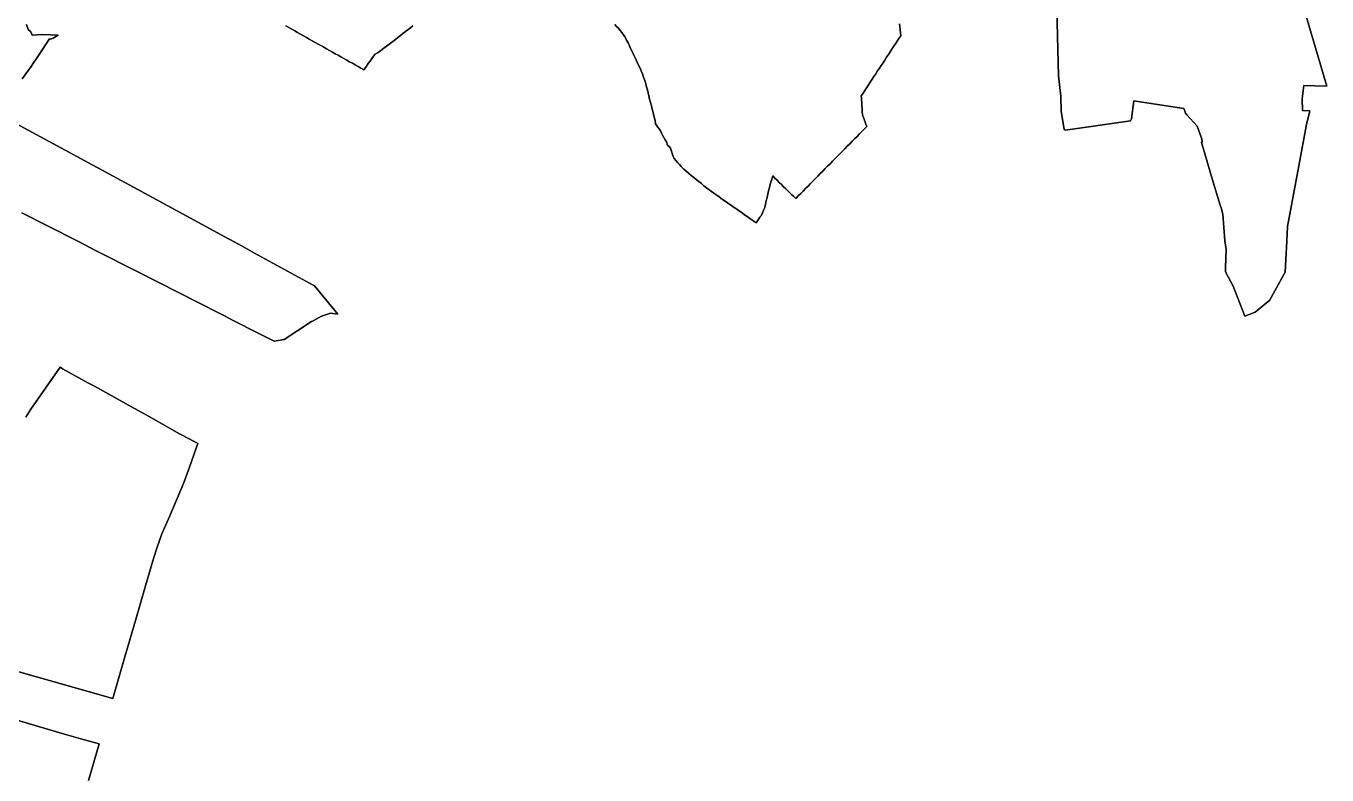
# Model space of a CAD drawing. Header units: inches. Extents: x 130170 to 284068, y 377793 to 804530.
# Drawn here: x 194212 to 197894, y 719786 to 721908 of the extents above; entities that cross this region are included whole.
import ezdxf

# ---------------------------------------------------------------- set-up
doc = ezdxf.new("R2010")
doc.units = ezdxf.units.IN
doc.header["$MEASUREMENT"] = 0
doc.layers.add('muni_il', color=7, linetype='Continuous')

msp = doc.modelspace()

# ---------------------------------------------------------------- linework, layer by layer
at = {"layer": 'muni_il'}
for points in [[(197831, 721949.1), (197849.4, 721887.4), (197894, 721737.8), (197828.2, 721739.8), (197823.9, 721702.1), (197824.6, 721668.4), (197845.3, 721667.4), (197836, 721628.9), (197814.1, 721512.2), (197782, 721340.4), (197779.3, 721279.6), (197778.6, 721264.3), (197775.7, 721210.8), (197731.4, 721130.6), (197727.8, 721127.6), (197690.9, 721097.6), (197661.9, 721086.1), (197628.4, 721171.5), (197606.4, 721211.3), (197606.9, 721223.6), (197608.6, 721275), (197604.7, 721299.9), (197599, 721374.8), (197594.2, 721392.9), (197591.7, 721400.8), (197568.8, 721474.9), (197542.4, 721565.4), (197538.9, 721577.7), (197540.8, 721581.2), (197539.8, 721587.8), (197532.2, 721609.4), (197526.8, 721624.4), (197497.1, 721656.6), (197493.1, 721660.9), (197491.3, 721666.6), (197489, 721674.2), (197353, 721695.6), (197346.9, 721696.4), (197346.9, 721696.4), (197340.7, 721644.7), (197337.7, 721639.8), (197154.3, 721613.2), (197150.5, 721615.2), (197141.3, 721666.9), (197140.6, 721709.8), (197133.7, 721766.9), (197128.8, 721993.2)], [(197128.8, 721993.2), (197133.7, 721766.9), (197140.6, 721709.8), (197141.3, 721666.9), (197150.5, 721615.2), (197154.3, 721613.2), (197337.7, 721639.8), (197340.7, 721644.7), (197346.9, 721696.4), (197346.9, 721696.4), (197353, 721695.6), (197489, 721674.2), (197491.3, 721666.6), (197493.1, 721660.9), (197497.1, 721656.6), (197526.8, 721624.4), (197532.2, 721609.4), (197539.8, 721587.8), (197540.8, 721581.2), (197538.9, 721577.7), (197542.4, 721565.4), (197568.8, 721474.9), (197591.7, 721400.8), (197594.2, 721392.9), (197599, 721374.8), (197604.7, 721299.9), (197608.6, 721275), (197606.9, 721223.6), (197606.4, 721211.3), (197628.4, 721171.5), (197661.9, 721086.1), (197690.9, 721097.6), (197727.8, 721127.6), (197731.4, 721130.6), (197775.7, 721210.8), (197778.6, 721264.3), (197779.3, 721279.6), (197782, 721340.4), (197814.1, 721512.2), (197836, 721628.9), (197845.3, 721667.4), (197824.6, 721668.4), (197823.9, 721702.1), (197828.2, 721739.8), (197894, 721737.8), (197849.4, 721887.4), (197831, 721949.1)], [(194213.3, 721912.2), (194217.8, 721898.6), (194225, 721891.4), (194228.9, 721882.4), (194258, 721884), (194303, 721882.6), (194288.8, 721873.9), (194280.6, 721871.2), (194277.6, 721871.4), (194245.3, 721822.2), (194230.8, 721800.7), (194225.8, 721793.5), (194201.1, 721758.2)], [(194201.1, 721758.2), (194225.8, 721793.5), (194230.8, 721800.7), (194245.3, 721822.2), (194277.6, 721871.4), (194280.6, 721871.2), (194288.8, 721873.9), (194303, 721882.6), (194258, 721884), (194228.9, 721882.4), (194225, 721891.4), (194217.8, 721898.6), (194213.3, 721912.2)], [(195306.8, 721908.6), (195299.7, 721903.1), (195292.6, 721897.6), (195285.6, 721892.2), (195278.5, 721886.7), (195271.4, 721881.2), (195264.2, 721875.6), (195257, 721870.1), (195249.8, 721864.5), (195242.6, 721858.9), (195235.4, 721853.4), (195228.2, 721847.8), (195221, 721842.2), (195213.8, 721836.7), (195206.6, 721832.6), (195199.4, 721828.6), (195195, 721822.4), (195190.5, 721816.2), (195185.4, 721808.8), (195180.4, 721801.5), (195175.3, 721794.1), (195171.5, 721788.9), (195167.8, 721783.8), (195167.8, 721783.8), (195159.7, 721788.4), (195151.6, 721793.1), (195143.6, 721797.7), (195135.5, 721802.4), (195127.4, 721806.9), (195119.3, 721811.5), (195111.2, 721816.1), (195103.1, 721820.6), (195094.9, 721825.2), (195086.8, 721829.7), (195078.7, 721834.3), (195070.6, 721838.8), (195062.5, 721843.4), (195054.4, 721848), (195046.3, 721852.5), (195038.2, 721857.1), (195029.9, 721861.7), (195021.7, 721866.4), (195013.4, 721871), (195005.2, 721875.6), (194996.9, 721880.3), (194988.6, 721884.9), (194980.4, 721889.6), (194972.1, 721894.2), (194963.9, 721898.9), (194955.7, 721903.6), (194947.4, 721908.3)], [(194947.4, 721908.3), (194955.7, 721903.6), (194963.9, 721898.9), (194972.1, 721894.2), (194980.4, 721889.6), (194988.6, 721884.9), (194996.9, 721880.3), (195005.2, 721875.6), (195013.4, 721871), (195021.7, 721866.4), (195029.9, 721861.7), (195038.2, 721857.1), (195046.3, 721852.5), (195054.4, 721848), (195062.5, 721843.4), (195070.6, 721838.8), (195078.7, 721834.3), (195086.8, 721829.7), (195094.9, 721825.2), (195103.1, 721820.6), (195111.2, 721816.1), (195119.3, 721811.5), (195127.4, 721806.9), (195135.5, 721802.4), (195143.6, 721797.7), (195151.6, 721793.1), (195159.7, 721788.4), (195167.8, 721783.8), (195167.8, 721783.8), (195171.5, 721788.9), (195175.3, 721794.1), (195180.4, 721801.5), (195185.4, 721808.8), (195190.5, 721816.2), (195195, 721822.4), (195199.4, 721828.6), (195206.6, 721832.6), (195213.8, 721836.7), (195221, 721842.2), (195228.2, 721847.8), (195235.4, 721853.4), (195242.6, 721858.9), (195249.8, 721864.5), (195257, 721870.1), (195264.2, 721875.6), (195271.4, 721881.2), (195278.5, 721886.7), (195285.6, 721892.2), (195292.6, 721897.6), (195299.7, 721903.1), (195306.8, 721908.6)], [(196684.4, 721914.3), (196685.2, 721905.9), (196686, 721897.5), (196686.7, 721889), (196687.5, 721880.6), (196682.5, 721873), (196677.5, 721865.3), (196672.5, 721857.7), (196667.4, 721850), (196662.4, 721842.4), (196657.4, 721834.7), (196652.4, 721827.1), (196647.4, 721819.4), (196642.3, 721811.8), (196637.3, 721804.1), (196632.2, 721796.3), (196627, 721788.5), (196621.9, 721780.7), (196616.8, 721772.8), (196611.6, 721765), (196606.5, 721757.2), (196601.4, 721749.3), (196596.2, 721741.5), (196591.1, 721733.7), (196585.9, 721725.8), (196580.8, 721718), (196575.7, 721710.2), (196576, 721704.8), (196576.3, 721699.4), (196576.9, 721690.9), (196577.4, 721682.4), (196577.9, 721673.9), (196578.5, 721665.4), (196579, 721656.9), (196581.9, 721649), (196584.7, 721641), (196587.5, 721633.1), (196590.4, 721625.1), (196591.6, 721623.7), (196584.7, 721616.7), (196577.7, 721609.6), (196570.8, 721602.6), (196563.9, 721595.5), (196556.9, 721588.5), (196550, 721581.5), (196543, 721574.4), (196536.1, 721567.4), (196529.2, 721560.4), (196522.2, 721553.3), (196515.3, 721546.3), (196508.3, 721539.2), (196501.4, 721532.2), (196494.5, 721525.2), (196487.5, 721518.1), (196480.6, 721511.1), (196473.7, 721504.1), (196466.7, 721497), (196459.8, 721490), (196452.8, 721483), (196445.9, 721475.9), (196439, 721468.9), (196432, 721461.8), (196425.1, 721454.8), (196418.1, 721447.8), (196411.2, 721440.7), (196404.3, 721433.7), (196397.3, 721426.7), (196390.4, 721419.6), (196384.9, 721424.9), (196379.5, 721430.1), (196374, 721435.3), (196368.5, 721440.5), (196362.3, 721446.7), (196356.1, 721452.8), (196349.9, 721459), (196343.6, 721465.1), (196337.4, 721471.2), (196331.2, 721477.4), (196325, 721483.5), (196323.4, 721477.5), (196320.8, 721468.9), (196318.2, 721460.4), (196315.9, 721450.7), (196313.5, 721441.1), (196311.2, 721431.4), (196309, 721422.1), (196306.9, 721412.7), (196304.8, 721403.4), (196302.7, 721394), (196299.3, 721386.2), (196295.8, 721378.4), (196292.3, 721370.6), (196288.9, 721366.2), (196285.5, 721361.9), (196281.7, 721356.4), (196277.9, 721350.9), (196272.1, 721355), (196266.2, 721359.1), (196260.4, 721363.2), (196253, 721368.3), (196245.7, 721373.4), (196238.4, 721378.6), (196231, 721383.7), (196223.6, 721388.9), (196216.1, 721394.1), (196208.6, 721399.3), (196201.1, 721404.6), (196193.6, 721409.8), (196186.2, 721415), (196179.3, 721419.8), (196172.4, 721424.7), (196165.5, 721429.5), (196158.6, 721434.4), (196151.7, 721439.2), (196144.9, 721444.1), (196137.7, 721449.9), (196130.5, 721455.8), (196123.3, 721461.6), (196116.1, 721467.5), (196108.9, 721473.4), (196101.8, 721479.2), (196094.7, 721484.9), (196087.6, 721490.7), (196080.5, 721496.5), (196073.4, 721502.3), (196069.6, 721506.2), (196065.8, 721510.2), (196060.8, 721515.9), (196055.8, 721521.5), (196050.8, 721527.2), (196045.9, 721532.9), (196043.5, 721538.3), (196041.2, 721543.7), (196038.4, 721553.1), (196035.5, 721562.4), (196031.6, 721566.7), (196027.6, 721571), (196024.7, 721579.6), (196020.7, 721585.9), (196016.7, 721592.3), (196012.7, 721598.6), (196009.9, 721604.9), (196007.1, 721611.2), (196003.3, 721616.4), (195999, 721622.8), (195995.6, 721628), (195992.3, 721633.3), (195993.6, 721634.9), (195991.2, 721644.3), (195988.8, 721653.7), (195986.4, 721663), (195984, 721672.4), (195981.6, 721681.8), (195979.2, 721691.2), (195976.8, 721700.6), (195974.4, 721710), (195972.3, 721718.5), (195970.3, 721727.1), (195968.2, 721735.7), (195966.1, 721744.2), (195962.8, 721753.6), (195959.6, 721762.9), (195956.3, 721772.2), (195953.1, 721781.5), (195948.9, 721790.2), (195944.7, 721799), (195940.6, 721807.8), (195936.4, 721816.5), (195932.2, 721825.3), (195928.1, 721834), (195923.9, 721842.8), (195919.7, 721851.6), (195915.5, 721860.3), (195911.4, 721868.2), (195907.3, 721876.1), (195902.9, 721882.8), (195898.5, 721889.5), (195893.7, 721895.6), (195888.8, 721901.7), (195883.4, 721906.9), (195878, 721912.1)], [(195878, 721912.1), (195883.4, 721906.9), (195888.8, 721901.7), (195893.7, 721895.6), (195898.5, 721889.5), (195902.9, 721882.8), (195907.3, 721876.1), (195911.4, 721868.2), (195915.5, 721860.3), (195919.7, 721851.6), (195923.9, 721842.8), (195928.1, 721834), (195932.2, 721825.3), (195936.4, 721816.5), (195940.6, 721807.8), (195944.7, 721799), (195948.9, 721790.2), (195953.1, 721781.5), (195956.3, 721772.2), (195959.6, 721762.9), (195962.8, 721753.6), (195966.1, 721744.2), (195968.2, 721735.7), (195970.3, 721727.1), (195972.3, 721718.5), (195974.4, 721710), (195976.8, 721700.6), (195979.2, 721691.2), (195981.6, 721681.8), (195984, 721672.4), (195986.4, 721663), (195988.8, 721653.7), (195991.2, 721644.3), (195993.6, 721634.9), (195992.3, 721633.3), (195995.6, 721628), (195999, 721622.8), (196003.3, 721616.4), (196007.1, 721611.2), (196009.9, 721604.9), (196012.7, 721598.6), (196016.7, 721592.3), (196020.7, 721585.9), (196024.7, 721579.6), (196027.6, 721571), (196031.6, 721566.7), (196035.5, 721562.4), (196038.4, 721553.1), (196041.2, 721543.7), (196043.5, 721538.3), (196045.9, 721532.9), (196050.8, 721527.2), (196055.8, 721521.5), (196060.8, 721515.9), (196065.8, 721510.2), (196069.6, 721506.2), (196073.4, 721502.3), (196080.5, 721496.5), (196087.6, 721490.7), (196094.7, 721484.9), (196101.8, 721479.2), (196108.9, 721473.4), (196116.1, 721467.5), (196123.3, 721461.6), (196130.5, 721455.8), (196137.7, 721449.9), (196144.9, 721444.1), (196151.7, 721439.2), (196158.6, 721434.4), (196165.5, 721429.5), (196172.4, 721424.7), (196179.3, 721419.8), (196186.2, 721415), (196193.6, 721409.8), (196201.1, 721404.6), (196208.6, 721399.3), (196216.1, 721394.1), (196223.6, 721388.9), (196231, 721383.7), (196238.4, 721378.6), (196245.7, 721373.4), (196253, 721368.3), (196260.4, 721363.2), (196266.2, 721359.1), (196272.1, 721355), (196277.9, 721350.9), (196281.7, 721356.4), (196285.5, 721361.9), (196288.9, 721366.2), (196292.3, 721370.6), (196295.8, 721378.4), (196299.3, 721386.2), (196302.7, 721394), (196304.8, 721403.4), (196306.9, 721412.7), (196309, 721422.1), (196311.2, 721431.4), (196313.5, 721441.1), (196315.9, 721450.7), (196318.2, 721460.4), (196320.8, 721468.9), (196323.4, 721477.5), (196325, 721483.5), (196331.2, 721477.4), (196337.4, 721471.2), (196343.6, 721465.1), (196349.9, 721459), (196356.1, 721452.8), (196362.3, 721446.7), (196368.5, 721440.5), (196374, 721435.3), (196379.5, 721430.1), (196384.9, 721424.9), (196390.4, 721419.6), (196397.3, 721426.7), (196404.3, 721433.7), (196411.2, 721440.7), (196418.1, 721447.8), (196425.1, 721454.8), (196432, 721461.8), (196439, 721468.9), (196445.9, 721475.9), (196452.8, 721483), (196459.8, 721490), (196466.7, 721497), (196473.7, 721504.1), (196480.6, 721511.1), (196487.5, 721518.1), (196494.5, 721525.2), (196501.4, 721532.2), (196508.3, 721539.2), (196515.3, 721546.3), (196522.2, 721553.3), (196529.2, 721560.4), (196536.1, 721567.4), (196543, 721574.4), (196550, 721581.5), (196556.9, 721588.5), (196563.9, 721595.5), (196570.8, 721602.6), (196577.7, 721609.6), (196584.7, 721616.7), (196591.6, 721623.7), (196590.4, 721625.1), (196587.5, 721633.1), (196584.7, 721641), (196581.9, 721649), (196579, 721656.9), (196578.5, 721665.4), (196577.9, 721673.9), (196577.4, 721682.4), (196576.9, 721690.9), (196576.3, 721699.4), (196576, 721704.8), (196575.7, 721710.2), (196580.8, 721718), (196585.9, 721725.8), (196591.1, 721733.7), (196596.2, 721741.5), (196601.4, 721749.3), (196606.5, 721757.2), (196611.6, 721765), (196616.8, 721772.8), (196621.9, 721780.7), (196627, 721788.5), (196632.2, 721796.3), (196637.3, 721804.1), (196642.3, 721811.8), (196647.4, 721819.4), (196652.4, 721827.1), (196657.4, 721834.7), (196662.4, 721842.4), (196667.4, 721850), (196672.5, 721857.7), (196677.5, 721865.3), (196682.5, 721873), (196687.5, 721880.6), (196686.7, 721889), (196686, 721897.5), (196685.2, 721905.9), (196684.4, 721914.3)], [(194182.9, 721632.4), (194357, 721537.8), (194396.5, 721516.2), (194415.1, 721506.2), (194458.1, 721482.8), (194516.1, 721451.3), (194784.5, 721305.2), (194790.1, 721302.4), (194831.6, 721279.3), (194858.3, 721264.2), (195024.5, 721174.4), (195028.4, 721172.4), (195094.2, 721091.7), (195073.4, 721094.6), (195048.1, 721086.1), (195024.1, 721072.8), (195020.1, 721070.6), (194942, 721019.9), (194914.2, 721014.9), (194864.7, 721039.9), (194800.1, 721073.2), (194771.5, 721087.8), (194760.3, 721093.5), (194525.8, 721212.8), (194408.4, 721272.6), (194359.8, 721297.2), (194270.9, 721342.6), (194199.9, 721378.6)], [(194199.9, 721378.6), (194270.9, 721342.6), (194359.8, 721297.2), (194408.4, 721272.6), (194525.8, 721212.8), (194760.3, 721093.5), (194771.5, 721087.8), (194800.1, 721073.2), (194864.7, 721039.9), (194914.2, 721014.9), (194942, 721019.9), (195020.1, 721070.6), (195024.1, 721072.8), (195048.1, 721086.1), (195073.4, 721094.6), (195094.2, 721091.7), (195028.4, 721172.4), (195024.5, 721174.4), (194858.3, 721264.2), (194831.6, 721279.3), (194790.1, 721302.4), (194784.5, 721305.2), (194516.1, 721451.3), (194458.1, 721482.8), (194415.1, 721506.2), (194396.5, 721516.2), (194357, 721537.8), (194182.9, 721632.4)], [(194211.4, 720800.1), (194225.1, 720822.2), (194307.8, 720941.5), (194315.3, 720936.9), (194361, 720911.6), (194387, 720897.6), (194405.5, 720887.4), (194478.3, 720847), (194510.6, 720829.1), (194558.4, 720802.4), (194646.2, 720753), (194675.4, 720737.7), (194682.1, 720734.1), (194690.9, 720729.6), (194698.2, 720725.7), (194694.3, 720714.8), (194686.7, 720693.2), (194673.9, 720658), (194657.2, 720612.1), (194618.8, 720520.9), (194596.1, 720469.2), (194581.6, 720428.8), (194579.1, 720420.2), (194570.6, 720392.6), (194549.9, 720322.1), (194521.6, 720224.2), (194491, 720120.6), (194477.6, 720071.9), (194457.1, 720003.4), (194241.2, 720064.4), (194152, 720089.7)], [(194152, 720089.7), (194241.2, 720064.4), (194457.1, 720003.4), (194477.6, 720071.9), (194491, 720120.6), (194521.6, 720224.2), (194549.9, 720322.1), (194570.6, 720392.6), (194579.1, 720420.2), (194581.6, 720428.8), (194596.1, 720469.2), (194618.8, 720520.9), (194657.2, 720612.1), (194673.9, 720658), (194686.7, 720693.2), (194694.3, 720714.8), (194698.2, 720725.7), (194690.9, 720729.6), (194682.1, 720734.1), (194675.4, 720737.7), (194646.2, 720753), (194558.4, 720802.4), (194510.6, 720829.1), (194478.3, 720847), (194405.5, 720887.4), (194387, 720897.6), (194361, 720911.6), (194315.3, 720936.9), (194307.8, 720941.5), (194225.1, 720822.2), (194211.4, 720800.1)], [(194118.9, 719961.3), (194313.5, 719904.2), (194366.5, 719888.8), (194418.8, 719874.1), (194388.5, 719770.8)], [(194388.5, 719770.8), (194418.8, 719874.1), (194366.5, 719888.8), (194313.5, 719904.2), (194118.9, 719961.3)]]:
    msp.add_lwpolyline(points, dxfattribs=at)

doc.saveas('drawing.dxf')
